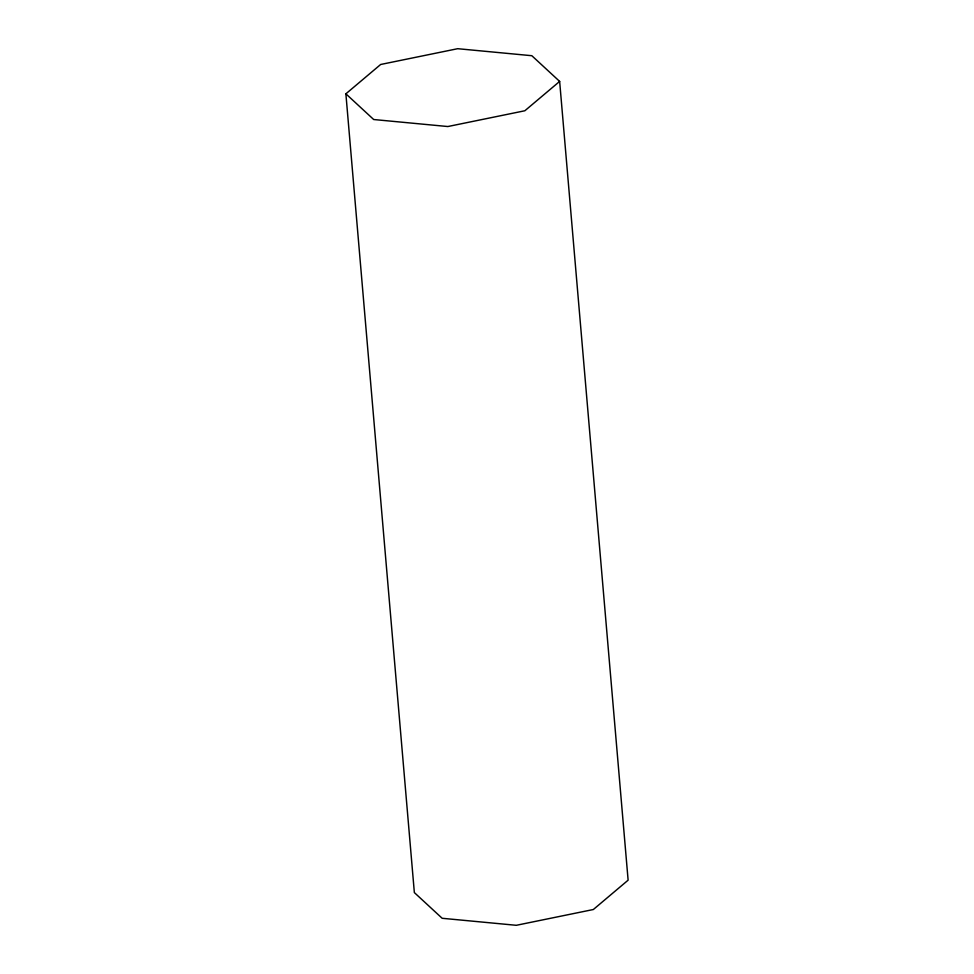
<?xml version="1.0" encoding="UTF-8"?>
<svg xmlns="http://www.w3.org/2000/svg" width="974" height="974" viewBox="0 0 974 974"><rect width="100%" height="100%" fill="white"/><g stroke="black" fill="none" stroke-linecap="round" stroke-linejoin="round"><path stroke-width="1.46" d="M345.88 93.821L380.664 64.479L457.695 48.7L531.828 55.713L559.648 81.414L628.12 880.179L593.336 909.521L516.305 925.3L442.172 918.287L414.352 892.586L345.88 93.821L373.699 119.522L447.833 126.535L524.852 110.756L559.648 81.414"/></g></svg>
